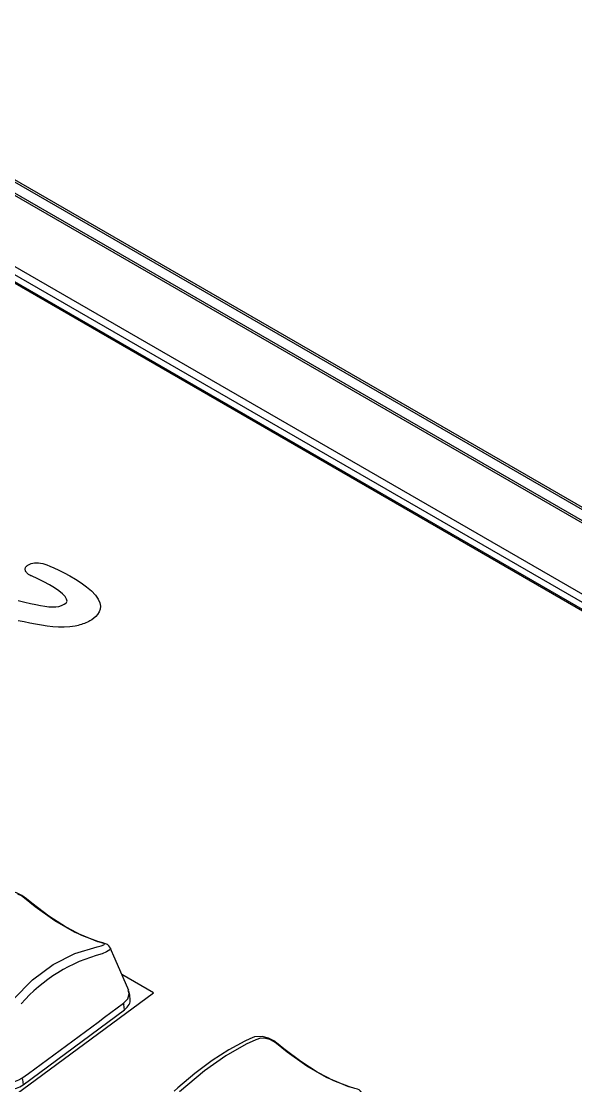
# Model space of a CAD drawing. Header units: inches. Extents: x 0.6 to 61.5, y 0.9 to 41.7.
# Drawn here: x 57.3 to 58.938, y 17.478 to 20.624 of the extents above; entities that cross this region are included whole.
import ezdxf

# ---------------------------------------------------------------- set-up
doc = ezdxf.new("R2010")
doc.units = ezdxf.units.IN
doc.header["$MEASUREMENT"] = 0
doc.layers.add('ARTWORK', color=2, linetype='Continuous')
doc.layers.add('OBJECT', color=7, linetype='Continuous')

msp = doc.modelspace()

# ---------------------------------------------------------------- linework, layer by layer
at = {"layer": 'ARTWORK'}
for p, q in [((57.3115, 19.0051), (57.3117, 19.0067)), ((57.3115, 19.0036), (57.3115, 19.0051)), ((57.3116, 19.0021), (57.3115, 19.0036)), ((57.312, 19.0005), (57.3116, 19.0021)), ((57.3117, 19.0067), (57.3122, 19.0082)), ((57.3122, 19.0082), (57.3128, 19.0097)), ((57.3128, 19.0097), (57.3137, 19.0111)), ((57.3137, 19.0111), (57.3147, 19.0125)), ((57.3147, 19.0125), (57.316, 19.0138)), ((57.316, 19.0138), (57.3174, 19.0151)), ((57.3174, 19.0151), (57.319, 19.0163)), ((57.319, 19.0163), (57.3209, 19.0174)), ((57.3209, 19.0174), (57.3247, 19.0193)), ((57.3247, 19.0193), (57.3291, 19.0209)), ((57.3291, 19.0209), (57.334, 19.0221)), ((57.334, 19.0221), (57.3393, 19.0229)), ((57.3393, 19.0229), (57.3449, 19.0232)), ((57.3449, 19.0232), (57.3509, 19.0231)), ((57.3509, 19.0231), (57.357, 19.0224)), ((57.357, 19.0224), (57.3632, 19.0212)), ((57.3632, 19.0212), (57.3694, 19.0194)), ((57.3694, 19.0194), (57.3756, 19.017)), ((57.3756, 19.017), (57.3846, 19.0133)), ((57.3846, 19.0133), (57.3965, 19.0081)), ((57.3965, 19.0081), (57.4106, 19.0016)), ((57.4106, 19.0016), (57.4263, 18.9938)), ((57.3127, 18.9988), (57.312, 19.0005)), ((57.3136, 18.997), (57.3127, 18.9988)), ((57.315, 18.9952), (57.3136, 18.997)), ((57.3167, 18.9932), (57.315, 18.9952)), ((57.3189, 18.9912), (57.3167, 18.9932)), ((57.3216, 18.9892), (57.3189, 18.9912)), ((57.3248, 18.9871), (57.3216, 18.9892)), ((57.3286, 18.985), (57.3248, 18.9871)), ((57.3297, 18.9845), (57.3286, 18.985)), ((57.3484, 18.9759), (57.3297, 18.9845)), ((57.3662, 18.9671), (57.3484, 18.9759)), ((57.4263, 18.9938), (57.443, 18.9849)), ((57.443, 18.9849), (57.46, 18.975)), ((57.46, 18.975), (57.4768, 18.9642)), ((57.3828, 18.958), (57.3662, 18.9671)), ((57.3978, 18.949), (57.3828, 18.958)), ((57.4108, 18.9401), (57.3978, 18.949)), ((57.4214, 18.9316), (57.4108, 18.9401)), ((57.4768, 18.9642), (57.4926, 18.9525)), ((57.4926, 18.9525), (57.5069, 18.9402)), ((57.5069, 18.9402), (57.5191, 18.9273)), ((57.2907, 18.9121), (57.3107, 18.9074)), ((57.3107, 18.9074), (57.3273, 18.9035)), ((57.4292, 18.9236), (57.4214, 18.9316)), ((57.4339, 18.9163), (57.4292, 18.9236)), ((57.4321, 18.9044), (57.435, 18.9098)), ((57.435, 18.9098), (57.4339, 18.9163)), ((57.5191, 18.9273), (57.5272, 18.9156)), ((57.5272, 18.9156), (57.5319, 18.9049)), ((57.3273, 18.9035), (57.3426, 18.9001)), ((57.3426, 18.9001), (57.3565, 18.8972)), ((57.3565, 18.8972), (57.3694, 18.8951)), ((57.3694, 18.8951), (57.3811, 18.8936)), ((57.3811, 18.8936), (57.3918, 18.893)), ((57.3918, 18.893), (57.4016, 18.8933)), ((57.4016, 18.8933), (57.4105, 18.8946)), ((57.4105, 18.8946), (57.4188, 18.897)), ((57.4188, 18.897), (57.4263, 18.9006)), ((57.4263, 18.9006), (57.4269, 18.9009)), ((57.4269, 18.9009), (57.4275, 18.9013)), ((57.4275, 18.9013), (57.4281, 18.9016)), ((57.4281, 18.9016), (57.4287, 18.902)), ((57.4287, 18.902), (57.4293, 18.9024)), ((57.4293, 18.9024), (57.4298, 18.9028)), ((57.4298, 18.9028), (57.4304, 18.9032)), ((57.4304, 18.9032), (57.431, 18.9036)), ((57.431, 18.9036), (57.4316, 18.904)), ((57.4316, 18.904), (57.4321, 18.9044)), ((57.5297, 18.878), (57.5253, 18.8709)), ((57.5326, 18.8861), (57.5297, 18.878)), ((57.5319, 18.9049), (57.5335, 18.895)), ((57.5335, 18.895), (57.5326, 18.8861)), ((57.308, 18.8486), (57.291, 18.8523)), ((57.325, 18.8449), (57.308, 18.8486)), ((57.3421, 18.8416), (57.325, 18.8449)), ((57.4866, 18.8441), (57.4822, 18.8425)), ((57.4909, 18.8459), (57.4866, 18.8441)), ((57.4951, 18.8478), (57.4909, 18.8459)), ((57.4991, 18.8498), (57.4951, 18.8478)), ((57.5029, 18.8519), (57.4991, 18.8498)), ((57.5082, 18.8552), (57.5029, 18.8519)), ((57.514, 18.8594), (57.5082, 18.8552)), ((57.5199, 18.8647), (57.514, 18.8594)), ((57.5253, 18.8709), (57.5199, 18.8647)), ((57.3592, 18.8386), (57.3421, 18.8416)), ((57.3763, 18.8361), (57.3592, 18.8386)), ((57.3932, 18.8343), (57.3763, 18.8361)), ((57.41, 18.8333), (57.3932, 18.8343)), ((57.4265, 18.8332), (57.41, 18.8333)), ((57.4429, 18.8341), (57.4265, 18.8332)), ((57.459, 18.8363), (57.4429, 18.8341)), ((57.4637, 18.8372), (57.459, 18.8363)), ((57.4684, 18.8383), (57.4637, 18.8372)), ((57.4731, 18.8396), (57.4684, 18.8383)), ((57.4777, 18.8409), (57.4731, 18.8396)), ((57.4822, 18.8425), (57.4777, 18.8409))]:
    msp.add_line(p, q, dxfattribs=at)
at = {"layer": 'OBJECT'}
for p, q in [((61.1443, 17.8781), (43.3625, 28.1433)), ((61.1535, 17.8799), (43.3717, 28.1451)), ((61.2024, 17.8838), (43.4206, 28.149)), ((61.2115, 17.8856), (43.4297, 28.1508)), ((60.9759, 17.741), (43.1941, 28.0062)), ((43.2034, 28.0256), (60.9852, 17.7604)), ((60.9679, 17.7203), (43.1936, 27.9812)), ((60.9714, 17.7228), (43.1971, 27.9837)), ((57.6901, 17.7527), (57.5967, 17.8067)), ((57.2619, 17.436), (57.6901, 17.7527)), ((57.6179, 17.7532), (57.616, 17.7596)), ((57.6166, 17.7575), (57.6198, 17.7471)), ((57.6219, 17.7348), (57.6195, 17.7507)), ((57.6049, 17.7023), (57.6027, 17.7177)), ((57.3053, 17.4807), (57.6049, 17.7023)), ((57.3033, 17.4963), (57.3053, 17.4807))]:
    msp.add_line(p, q, dxfattribs=at)
at = {"layer": 'OBJECT', "flags": 128}
for points in [[(57.4341, 17.9456), (57.4305, 17.9475), (57.3813, 17.9791), (57.3315, 18.0169), (57.3151, 18.0306), (57.3019, 18.0405), (57.286, 18.0482), (57.2673, 18.0528), (57.2451, 18.0515), (57.2306, 18.0458), (57.2164, 18.0392), (57.169, 18.0136), (57.1196, 17.9816), (57.0689, 17.9438), (57.0179, 17.9012), (57.0075, 17.8911)], [(57.2756, 17.7326), (57.3331, 17.7908), (57.394, 17.836), (57.4584, 17.869), (57.5237, 17.8888), (57.5363, 17.8915), (57.5442, 17.8942), (57.5461, 17.8961), (57.5442, 17.8979), (57.5382, 17.8999), (57.5258, 17.9035), (57.4576, 17.9314), (57.3994, 17.9649), (57.3414, 18.0063), (57.3098, 18.0319), (57.3006, 18.0386), (57.2901, 18.0437)], [(57.5626, 17.885), (57.5619, 17.8869), (57.5583, 17.8916), (57.5542, 17.8948), (57.5492, 17.8973), (57.5409, 17.8998), (57.526, 17.9041), (57.479, 17.9222), (57.4341, 17.9456)], [(57.5625, 17.885), (57.5631, 17.8844), (57.5616, 17.8799), (57.5522, 17.8733), (57.5385, 17.8676), (57.5385, 17.8676), (57.5385, 17.8676)], [(57.6173, 17.7589), (57.5773, 17.8515), (57.5628, 17.8851)], [(57.6017, 17.7216), (57.6143, 17.735), (57.6189, 17.7499), (57.6179, 17.7532)], [(57.6017, 17.7216), (57.6023, 17.7196), (57.6027, 17.7177)], [(58.1783, 17.5159), (58.1747, 17.5178), (58.1255, 17.5495), (58.0757, 17.5873), (58.0593, 17.6009), (58.0461, 17.6108), (58.0302, 17.6186), (58.0115, 17.6232), (57.9893, 17.6219), (57.9748, 17.6162), (57.9606, 17.6096), (57.9132, 17.584), (57.8638, 17.552), (57.8131, 17.5142), (57.7621, 17.4715), (57.7517, 17.4615)], [(58.27, 17.4739), (58.2018, 17.5018), (58.1436, 17.5353), (58.0856, 17.5767), (58.054, 17.6023), (58.0448, 17.609), (58.0343, 17.6141), (58.0214, 17.6178), (58.0072, 17.6183), (57.9925, 17.6137), (57.9642, 17.6005), (57.9044, 17.5663), (57.8416, 17.522), (57.767, 17.4598)], [(57.302, 17.5001), (57.3028, 17.4981), (57.3033, 17.4963)], [(58.3068, 17.4554), (58.3061, 17.4573), (58.3025, 17.462), (58.2984, 17.4652), (58.2934, 17.4676), (58.2851, 17.4701), (58.2702, 17.4745), (58.2232, 17.4926), (58.1783, 17.5159)]]:
    msp.add_lwpolyline(points, dxfattribs=at)
at = {"layer": 'OBJECT'}
for centre, radius, start, end in [((57.657, 17.4093), 0.4733, 104.4956, 138.9673), ((-35.1113, 142.8381), 155.7236, 306.401822, 306.538929), ((57.2556, 17.5751), 0.0882, 246.1472, 301.7215)]:
    msp.add_arc(centre, radius, start, end, dxfattribs=at)
for centre, ratio, start_param, end_param in [((57.5627, 17.7266), 0.651977, 5.417585, 6.293763), ((57.2631, 17.5051), 0.652075, 3.846758, 5.417478)]:
    msp.add_ellipse(centre, major_axis=(0.0592, 0.0077), ratio=ratio, start_param=start_param, end_param=end_param, dxfattribs=at)

doc.saveas('drawing.dxf')
